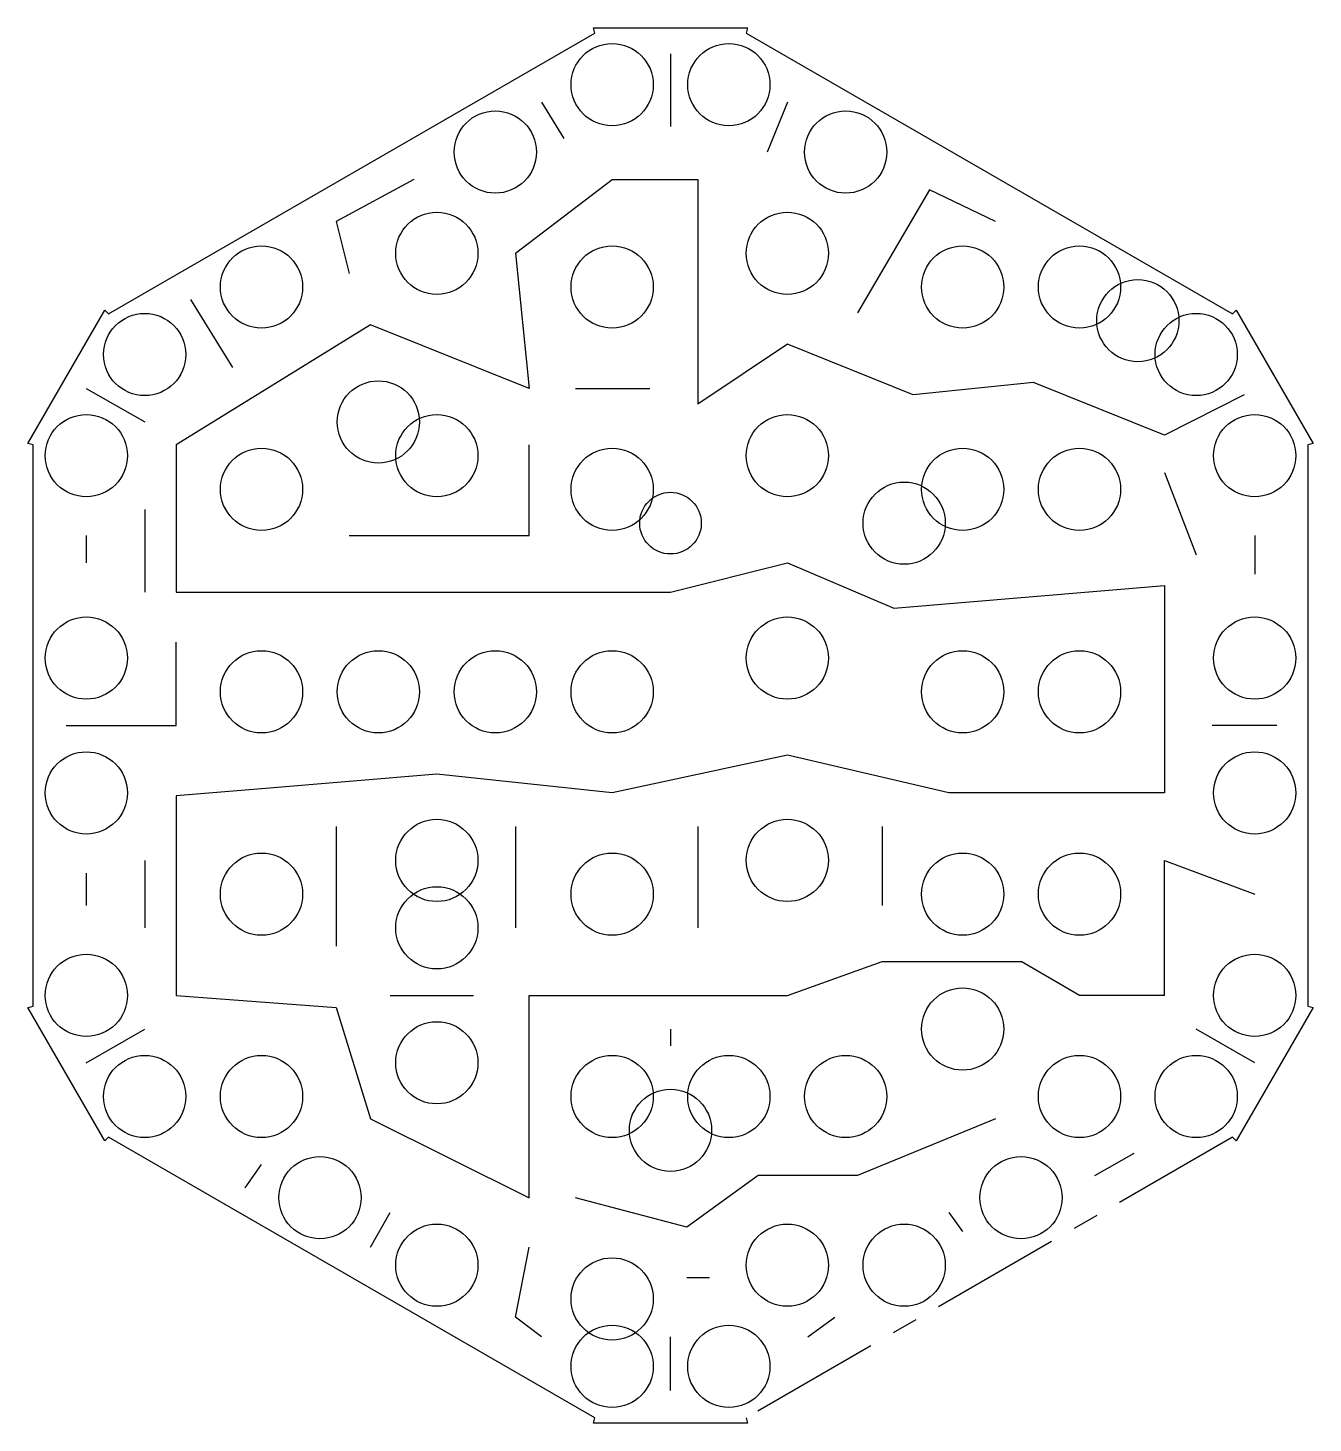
# Model space of a CAD drawing. Header units: millimetres. Extents: x -63 to 63, y -68 to 68.
import ezdxf

# ---------------------------------------------------------------- set-up
doc = ezdxf.new("R2010")
doc.units = ezdxf.units.MM
doc.linetypes.add('CENTERX2', pattern=[20.32, 12.7, -2.54, 2.54, -2.54])

msp = doc.modelspace()

# ---------------------------------------------------------------- linework, layer by layer
at = {"color": 7, "linetype": 'Continuous'}
for p, q in [((-7.36, 67.38), (-7.49, 67.88)), ((-7.49, 67.88), (7.49, 67.88)), ((7.49, 67.88), (7.36, 67.38)), ((-54.68, 40.06), (-7.36, 67.38)), ((7.36, 67.38), (54.68, 40.06)), ((0, 65.37), (0, 58.29)), ((-12.56, 60.65), (-10.39, 57.13)), ((11.37, 60.65), (9.42, 55.8)), ((-24.99, 53.13), (-32.54, 49.04)), ((-15.1, 45.95), (-5.68, 53.13)), ((-5.68, 53.13), (2.67, 53.13)), ((2.67, 53.13), (2.67, 31.27)), ((25.2, 52.14), (18.2, 40.15)), ((31.62, 49.04), (25.2, 52.14)), ((-32.54, 49.04), (-31.28, 43.97)), ((-15.1, 45.95), (-13.77, 32.78)), ((-46.7, 41.46), (-42.61, 34.85)), ((-62.53, 27.45), (-55.04, 40.43)), ((-55.04, 40.43), (-54.68, 40.06)), ((54.68, 40.06), (55.04, 40.43)), ((55.04, 40.43), (62.54, 27.45)), ((-29.2, 38.99), (-48.11, 27.32)), ((-13.77, 32.78), (-29.2, 38.99)), ((11.37, 37.11), (2.67, 31.27)), ((23.6, 32.19), (11.37, 37.11)), ((-56.85, 32.78), (-51.17, 29.54)), ((-9.26, 32.78), (-2.02, 32.78)), ((35.31, 33.38), (23.6, 32.19)), ((48.08, 28.24), (35.31, 33.38)), ((55.84, 32.19), (48.08, 28.24)), ((-62.03, 27.32), (-62.53, 27.45)), ((-62.03, -27.32), (-62.03, 27.32)), ((-48.11, 27.32), (-48.11, 12.99)), ((-13.77, 18.49), (-13.77, 27.32)), ((62.54, 27.45), (62.03, 27.32)), ((62.03, 27.32), (62.03, -27.32)), ((48.08, 24.63), (51.16, 16.6)), ((-51.17, 21.01), (-51.17, 12.99)), ((-56.85, 18.49), (-56.85, 15.82)), ((-31.28, 18.49), (-13.77, 18.49)), ((56.85, 18.49), (56.85, 14.72)), ((0, 12.99), (11.37, 15.82)), ((11.37, 15.82), (21.73, 11.41)), ((21.73, 11.41), (48.08, 13.62)), ((48.08, 13.62), (48.08, -6.56)), ((-48.11, 12.99), (0, 12.99)), ((-48.11, 0), (-48.11, 8.11)), ((-58.81, 0), (-48.11, 0)), ((59.01, 0), (52.72, 0)), ((11.37, -2.9), (-5.68, -6.56)), ((27.08, -6.56), (11.37, -2.9)), ((-22.74, -4.73), (-39.8, -6.16)), ((-5.68, -6.56), (-22.74, -4.73)), ((-39.8, -6.16), (-48.11, -6.85)), ((48.08, -6.56), (27.08, -6.56)), ((-48.11, -6.85), (-48.11, -26.26)), ((-32.54, -9.82), (-32.54, -21.46)), ((-15.1, -9.82), (-15.1, -19.69)), ((2.67, -9.82), (2.67, -19.69)), ((20.59, -9.82), (20.59, -17.53)), ((-51.17, -13.13), (-51.17, -19.69)), ((48.08, -26.26), (48.08, -13.13)), ((48.08, -13.13), (56.85, -16.41)), ((-56.85, -14.38), (-56.85, -17.53)), ((11.37, -26.26), (20.59, -22.98)), ((20.59, -22.98), (34.11, -22.98)), ((39.8, -26.26), (34.11, -22.98)), ((-48.11, -26.26), (-32.54, -27.45)), ((-27.27, -26.26), (-19.17, -26.26)), ((-13.77, -45.95), (-13.77, -26.26)), ((-13.77, -26.26), (11.37, -26.26)), ((48.08, -26.26), (39.8, -26.26)), ((-62.53, -27.45), (-62.03, -27.32)), ((-55.04, -40.43), (-62.53, -27.45)), ((-32.54, -27.45), (-29.2, -38.29)), ((62.54, -27.45), (55.04, -40.43)), ((62.03, -27.32), (62.54, -27.45)), ((-56.85, -32.82), (-51.17, -29.54)), ((0, -29.54), (0, -31.18)), ((56.85, -32.82), (51.16, -29.54)), ((-29.2, -38.29), (-13.77, -45.95)), ((31.62, -38.29), (18.2, -43.8)), ((-54.68, -40.06), (-55.04, -40.43)), ((-7.36, -67.38), (-54.68, -40.06)), ((55.04, -40.43), (54.68, -40.06)), ((-41.38, -45), (-39.8, -42.71)), ((8.52, -43.8), (1.6, -48.83)), ((18.2, -43.8), (8.52, -43.8)), ((1.6, -48.83), (-9.26, -45.95)), ((-29.2, -50.77), (-27.27, -47.39)), ((27.08, -47.39), (28.43, -49.24)), ((-15.1, -57.58), (-13.77, -50.77)), ((1.6, -53.71), (3.8, -53.71)), ((-12.56, -59.49), (-15.1, -57.58)), ((13.36, -59.49), (15.99, -57.58)), ((0, -64.72), (0, -59.49)), ((-7.49, -67.88), (-7.36, -67.38)), ((7.49, -67.88), (-7.49, -67.88)), ((7.36, -67.38), (7.49, -67.88))]:
    msp.add_line(p, q, dxfattribs=at)
at = {"color": 7, "linetype": 'CENTERX2'}
for p, q in [((54.68, -40.06), (7.36, -67.38)), ((41.31, -43.8), (45.12, -41.6))]:
    msp.add_line(p, q, dxfattribs=at)
at = {"color": 7, "linetype": 'Continuous'}
for centre, radius in [((-5.68, 62.36), 4), ((5.68, 62.36), 4), ((-17.05, 55.8), 4), ((17.05, 55.8), 4), ((-22.74, 45.95), 4), ((11.37, 45.95), 4), ((-39.8, 42.67), 4), ((-5.68, 42.67), 4), ((28.43, 42.67), 4), ((39.8, 42.67), 4), ((45.48, 39.39), 4), ((-51.17, 36.1), 4), ((51.16, 36.1), 4), ((-28.43, 29.54), 4), ((-56.85, 26.26), 4), ((-22.74, 26.26), 4), ((11.37, 26.26), 4), ((56.85, 26.26), 4), ((-39.8, 22.98), 4), ((-5.68, 22.98), 4), ((28.43, 22.98), 4), ((39.8, 22.98), 4), ((22.74, 19.69), 4), ((0, 19.69), 3), ((-56.85, 6.56), 4), ((11.37, 6.56), 4), ((56.85, 6.56), 4), ((-39.8, 3.28), 4), ((-28.43, 3.28), 4), ((-17.05, 3.28), 4), ((-5.68, 3.28), 4), ((28.43, 3.28), 4), ((39.8, 3.28), 4), ((-56.85, -6.56), 4), ((56.85, -6.56), 4), ((-22.74, -13.13), 4), ((11.37, -13.13), 4), ((-39.8, -16.41), 4), ((-5.68, -16.41), 4), ((28.43, -16.41), 4), ((39.8, -16.41), 4), ((-22.74, -19.69), 4), ((-56.85, -26.26), 4), ((56.85, -26.26), 4), ((28.43, -29.54), 4), ((-22.74, -32.82), 4), ((-51.17, -36.1), 4), ((-39.8, -36.1), 4), ((-5.68, -36.1), 4), ((5.68, -36.1), 4), ((17.05, -36.1), 4), ((39.8, -36.1), 4), ((51.16, -36.1), 4), ((0, -39.39), 4), ((-34.11, -45.95), 4), ((34.11, -45.95), 4), ((-22.74, -52.52), 4), ((11.37, -52.52), 4), ((22.74, -52.52), 4), ((-5.68, -55.8), 4), ((-5.68, -62.36), 4), ((5.68, -62.36), 4)]:
    msp.add_circle(centre, radius, dxfattribs=at)

doc.saveas('drawing.dxf')
